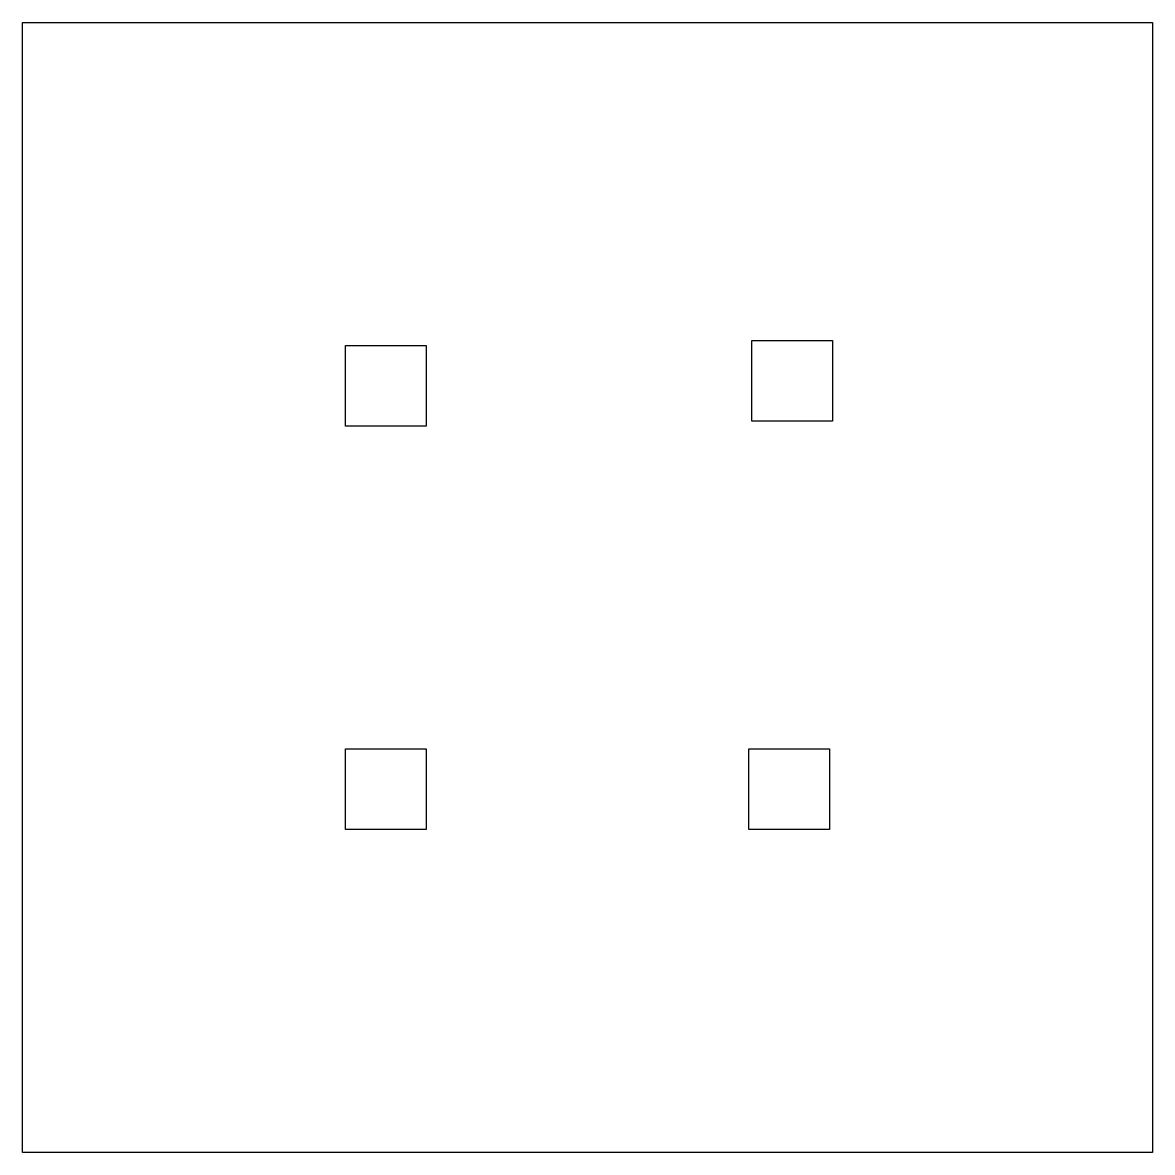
# Model space of a CAD drawing. Extents: x -70 to 70, y -70 to 70.
import ezdxf

# ---------------------------------------------------------------- set-up
doc = ezdxf.new("R2010")
doc.units = 0
doc.layers.get('0').update_dxf_attribs({"linetype": 'continuous'})

# ---------------------------------------------------------------- blocks, each defined once
blk = doc.blocks.new('SHAPE2DVIEW')
at = {"color": 0}
for p, q in [((-70, 70), (70, 70)), ((-70, -70), (-70, 70)), ((70, 70), (70, -70)), ((-30, 30), (-20, 30)), ((-30, 20), (-30, 30)), ((-20, 30), (-20, 20)), ((20.35, 30.62), (30.35, 30.62)), ((20.35, 20.62), (20.35, 30.62)), ((30.35, 30.62), (30.35, 20.62)), ((-20, 20), (-30, 20)), ((30.35, 20.62), (20.35, 20.62)), ((-30, -20), (-20, -20)), ((-30, -30), (-30, -20)), ((-20, -20), (-20, -30)), ((20, -20), (30, -20)), ((20, -30), (20, -20)), ((30, -20), (30, -30)), ((-20, -30), (-30, -30)), ((30, -30), (20, -30)), ((70, -70), (-70, -70))]:
    blk.add_line(p, q, dxfattribs=at)

msp = doc.modelspace()

# ---------------------------------------------------------------- block references
at = {"color": 0}
msp.add_blockref('SHAPE2DVIEW', (0, 0), dxfattribs=at)

doc.saveas('drawing.dxf')
